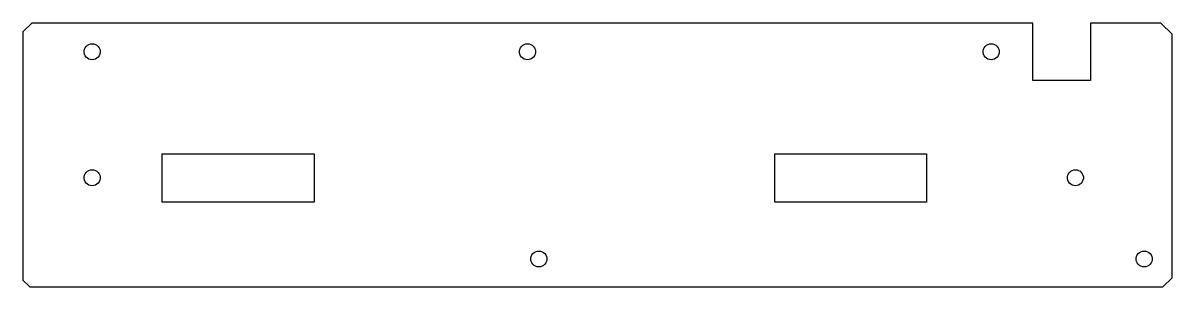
# Model space of a CAD drawing. Extents: x 0 to 409, y 0 to 94.
import ezdxf

# ---------------------------------------------------------------- set-up
doc = ezdxf.new("R2010")
doc.units = 0
doc.layers.add('Layer_1', color=7, linetype='CONTINUOUS')

msp = doc.modelspace()

# ---------------------------------------------------------------- linework, layer by layer
at = {"layer": 'Layer_1', "color": 7}
for points in [[(2.638376, 0.24919), (405.5048, 0.24919), (408.75082, 3.48198), (408.75082, 90.02198), (404.7557, 94.00082), (379.78618, 94.00082), (379.78618, 73.6092), (359.31115, 73.6092), (359.31115, 94.00082), (3.387426, 94.00082), (0.249186, 90.87544), (0.249186, 2.62853)], [(21.988246, 84.10145), (22.112066, 84.68136), (22.354036, 85.22247), (22.703976, 85.70193), (23.146236, 86.09882), (23.661596, 86.39508), (24.227496, 86.57817), (24.819366, 86.63987), (25.411156, 86.57817), (25.977176, 86.39508), (26.492526, 86.09882), (26.934796, 85.70193), (27.284726, 85.22247), (27.526706, 84.68136), (27.650526, 84.10145), (27.650526, 83.50857), (27.526706, 82.92866), (27.284726, 82.38755), (26.934796, 81.9081), (26.492526, 81.5112), (25.977176, 81.21457), (25.411156, 81.03148), (24.819366, 80.96978), (24.227496, 81.03148), (23.661596, 81.21457), (23.146236, 81.5112), (22.703976, 81.9081), (22.354036, 82.38755), (22.112066, 82.92866), (21.988246, 83.50857)], [(176.79979, 84.10145), (176.92248, 84.68136), (177.16521, 85.22247), (177.51476, 85.70193), (177.95722, 86.09882), (178.47257, 86.39508), (179.03791, 86.57817), (179.63019, 86.63987), (180.22244, 86.57817), (180.78777, 86.39508), (181.30313, 86.09882), (181.74558, 85.70193), (182.09514, 85.22247), (182.33786, 84.68136), (182.46055, 84.10145), (182.46055, 83.50857), (182.33786, 82.92866), (182.09514, 82.38755), (181.74558, 81.9081), (181.30313, 81.5112), (180.78777, 81.21457), (180.22244, 81.03148), (179.63019, 80.96978), (179.03791, 81.03148), (178.47257, 81.21457), (177.95722, 81.5112), (177.51476, 81.9081), (177.16521, 82.38755), (176.92248, 82.92866), (176.79979, 83.50857)], [(341.59876, 84.10145), (341.72145, 84.68136), (341.96418, 85.22247), (342.31373, 85.70193), (342.75619, 86.09882), (343.27154, 86.39508), (343.83688, 86.57817), (344.42916, 86.63987), (345.02141, 86.57817), (345.58674, 86.39508), (346.10209, 86.09882), (346.54455, 85.70193), (346.89411, 85.22247), (347.13684, 84.68136), (347.25952, 84.10145), (347.25952, 83.50857), (347.13684, 82.92866), (346.89411, 82.38755), (346.54455, 81.9081), (346.10209, 81.5112), (345.58674, 81.21457), (345.02141, 81.03148), (344.42916, 80.96978), (343.83688, 81.03148), (343.27154, 81.21457), (342.75619, 81.5112), (342.31373, 81.9081), (341.96418, 82.38755), (341.72145, 82.92866), (341.59876, 83.50857)], [(49.788706, 47.498), (103.72292, 47.498), (103.72292, 30.38896), (49.788706, 30.38896)], [(267.52312, 47.498), (321.45732, 47.498), (321.45732, 30.38896), (267.52312, 30.38896)], [(21.988246, 39.33938), (22.112066, 39.91929), (22.354036, 40.4604), (22.703976, 40.93985), (23.146236, 41.33675), (23.661596, 41.63301), (24.227496, 41.81611), (24.819366, 41.87781), (25.411156, 41.81611), (25.977176, 41.63301), (26.492526, 41.33675), (26.934796, 40.93985), (27.284726, 40.4604), (27.526706, 39.91929), (27.650526, 39.33938), (27.650526, 38.7465), (27.526706, 38.1666), (27.284726, 37.62548), (26.934796, 37.14603), (26.492526, 36.74913), (25.977176, 36.45249), (25.411156, 36.26939), (24.819366, 36.20769), (24.227496, 36.26939), (23.661596, 36.45249), (23.146236, 36.74913), (22.703976, 37.14603), (22.354036, 37.62548), (22.112066, 38.1666), (21.988246, 38.7465)], [(371.56221, 39.33938), (371.6849, 39.91929), (371.92762, 40.4604), (372.27718, 40.93985), (372.71964, 41.33675), (373.23499, 41.63301), (373.80032, 41.81611), (374.39261, 41.87781), (374.98486, 41.81611), (375.55019, 41.63301), (376.06554, 41.33675), (376.508, 40.93985), (376.85756, 40.4604), (377.10029, 39.91929), (377.22297, 39.33938), (377.22297, 38.7465), (377.10029, 38.1666), (376.85756, 37.62548), (376.508, 37.14603), (376.06554, 36.74913), (375.55019, 36.45249), (374.98486, 36.26939), (374.39261, 36.20769), (373.80032, 36.26939), (373.23499, 36.45249), (372.71964, 36.74913), (372.27718, 37.14603), (371.92762, 37.62548), (371.6849, 38.1666), (371.56221, 38.7465)], [(180.79491, 10.49271), (180.91759, 11.07265), (181.16032, 11.61376), (181.50987, 12.09322), (181.95233, 12.49011), (182.46773, 12.78637), (183.03302, 12.96947), (183.6253, 13.03117), (184.21759, 12.96947), (184.78289, 12.78637), (185.29827, 12.49011), (185.74074, 12.09322), (186.09029, 11.61376), (186.33302, 11.07265), (186.45571, 10.49271), (186.45571, 9.89986), (186.33302, 9.31995), (186.09029, 8.77884), (185.74074, 8.29939), (185.29827, 7.90249), (184.78289, 7.60585), (184.21759, 7.42276), (183.6253, 7.36106), (183.03302, 7.42276), (182.46773, 7.60585), (181.95233, 7.90249), (181.50987, 8.29939), (181.16032, 8.77884), (180.91759, 9.31995), (180.79491, 9.89986)], [(396.03235, 10.49271), (396.15504, 11.07265), (396.39777, 11.61376), (396.74732, 12.09322), (397.18977, 12.49011), (397.70517, 12.78637), (398.27046, 12.96947), (398.86275, 13.03117), (399.45503, 12.96947), (400.02033, 12.78637), (400.53568, 12.49011), (400.97814, 12.09322), (401.32769, 11.61376), (401.57043, 11.07265), (401.69311, 10.49271), (401.69311, 9.89986), (401.57043, 9.31995), (401.32769, 8.77884), (400.97814, 8.29939), (400.53568, 7.90249), (400.02033, 7.60585), (399.45503, 7.42276), (398.86275, 7.36106), (398.27046, 7.42276), (397.70517, 7.60585), (397.18977, 7.90249), (396.74732, 8.29939), (396.39777, 8.77884), (396.15504, 9.31995), (396.03235, 9.89986)]]:
    msp.add_lwpolyline(points, close=True, dxfattribs=at)

doc.saveas('drawing.dxf')
